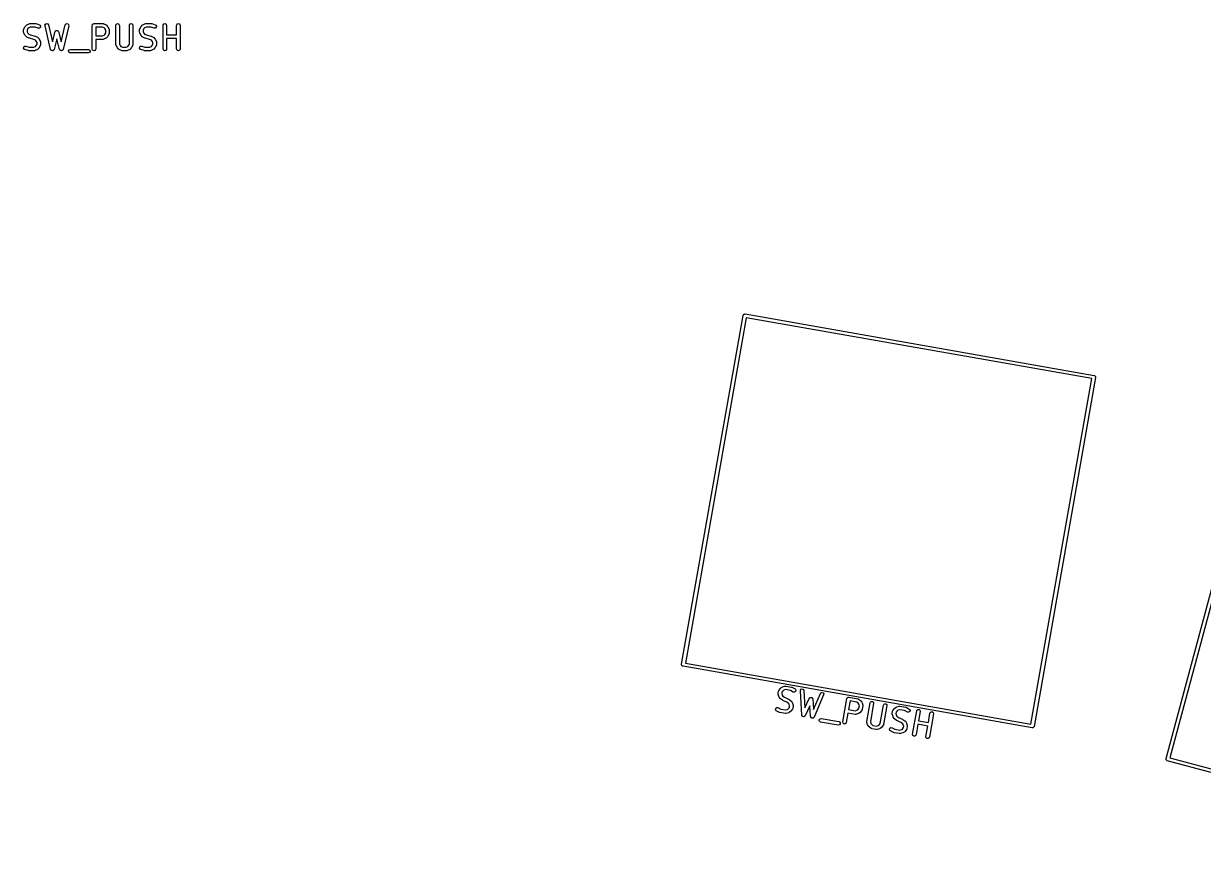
# Model space of a CAD drawing. Extents: x 102.2 to 194.3, y -155.7 to -72.4.
# Drawn here: x 106.39 to 156.32, y -149.17 to -114.07 of the extents above; entities that cross this region are included whole.
import ezdxf

# ---------------------------------------------------------------- set-up
doc = ezdxf.new("R2010")
doc.units = 0
doc.layers.add('BLACK', color=7, linetype='CONTINUOUS')

msp = doc.modelspace()

# ---------------------------------------------------------------- linework, layer by layer
at = {"layer": 'BLACK', "linetype": 'CONTINUOUS'}
for p, q in [((106.391, -114.334), (106.396, -114.308)), ((106.391, -114.429), (106.391, -114.334)), ((106.396, -114.308), (106.398, -114.305)), ((106.398, -114.305), (106.399, -114.301)), ((106.399, -114.301), (106.447, -114.205)), ((106.447, -114.205), (106.46, -114.187)), ((106.46, -114.187), (106.461, -114.186)), ((106.461, -114.186), (106.508, -114.138)), ((106.508, -114.138), (106.527, -114.125)), ((106.527, -114.125), (106.528, -114.124)), ((106.528, -114.124), (106.623, -114.077)), ((106.575, -114.283), (106.541, -114.352)), ((106.606, -114.253), (106.575, -114.283)), ((106.674, -114.219), (106.606, -114.253)), ((106.623, -114.077), (106.648, -114.069)), ((106.648, -114.069), (106.652, -114.07)), ((106.652, -114.07), (106.657, -114.069)), ((106.657, -114.069), (106.895, -114.069)), ((106.882, -114.219), (106.674, -114.219)), ((107.014, -114.262), (106.882, -114.219)), ((106.895, -114.069), (106.917, -114.073)), ((106.917, -114.073), (106.918, -114.072)), ((106.918, -114.072), (107.061, -114.12)), ((107.065, -114.261), (107.014, -114.262)), ((107.061, -114.12), (107.084, -114.132)), ((107.103, -114.227), (107.065, -114.261)), ((107.084, -114.132), (107.111, -114.176)), ((107.111, -114.176), (107.103, -114.227)), ((107.296, -114.135), (107.319, -114.089)), ((107.298, -114.161), (107.296, -114.135)), ((107.536, -115.161), (107.298, -114.161)), ((107.319, -114.089), (107.366, -114.069)), ((107.366, -114.069), (107.416, -114.083)), ((107.416, -114.083), (107.444, -114.126)), ((107.444, -114.126), (107.613, -114.837)), ((107.986, -114.837), (108.155, -114.126)), ((108.301, -114.161), (108.063, -115.161)), ((108.155, -114.126), (108.165, -114.102)), ((108.165, -114.102), (108.207, -114.072)), ((108.207, -114.072), (108.258, -114.075)), ((108.258, -114.075), (108.295, -114.11)), ((108.295, -114.11), (108.301, -114.161)), ((109.296, -114.144), (109.298, -114.134)), ((109.296, -115.144), (109.296, -114.144)), ((109.297, -114.131), (109.299, -114.128)), ((109.298, -114.134), (109.297, -114.131)), ((109.299, -114.128), (109.3, -114.118)), ((109.3, -114.118), (109.313, -114.103)), ((109.313, -114.103), (109.323, -114.086)), ((109.323, -114.086), (109.329, -114.084)), ((109.329, -114.084), (109.333, -114.079)), ((109.333, -114.079), (109.353, -114.075)), ((109.353, -114.075), (109.371, -114.069)), ((109.371, -114.069), (109.752, -114.069)), ((109.734, -114.219), (109.446, -114.219)), ((109.446, -114.219), (109.446, -114.592)), ((109.803, -114.253), (109.734, -114.219)), ((109.752, -114.069), (109.777, -114.073)), ((109.777, -114.073), (109.781, -114.076)), ((109.781, -114.076), (109.785, -114.077)), ((109.785, -114.077), (109.881, -114.124)), ((109.833, -114.283), (109.803, -114.253)), ((109.867, -114.352), (109.833, -114.283)), ((109.881, -114.124), (109.899, -114.138)), ((109.899, -114.138), (109.9, -114.138)), ((109.9, -114.138), (109.948, -114.186)), ((109.948, -114.186), (109.961, -114.204)), ((109.961, -114.204), (109.962, -114.205)), ((109.962, -114.205), (110.009, -114.301)), ((110.009, -114.301), (110.017, -114.326)), ((110.017, -114.326), (110.016, -114.33)), ((110.016, -114.33), (110.017, -114.334)), ((110.017, -114.334), (110.017, -114.477)), ((110.296, -114.144), (110.3, -114.118)), ((110.296, -114.953), (110.296, -114.144)), ((110.3, -114.118), (110.333, -114.079)), ((110.333, -114.079), (110.384, -114.07)), ((110.384, -114.07), (110.428, -114.095)), ((110.428, -114.095), (110.446, -114.144)), ((110.446, -114.144), (110.446, -114.935)), ((110.867, -114.144), (110.872, -114.118)), ((110.867, -114.935), (110.867, -114.144)), ((110.872, -114.118), (110.905, -114.079)), ((110.905, -114.079), (110.955, -114.07)), ((110.955, -114.07), (111, -114.095)), ((111, -114.095), (111.017, -114.144)), ((111.017, -114.144), (111.017, -114.953)), ((111.296, -114.334), (111.3, -114.308)), ((111.296, -114.429), (111.296, -114.334)), ((111.3, -114.308), (111.303, -114.305)), ((111.303, -114.305), (111.304, -114.301)), ((111.304, -114.301), (111.351, -114.205)), ((111.351, -114.205), (111.365, -114.187)), ((111.365, -114.186), (111.413, -114.138)), ((111.365, -114.187), (111.365, -114.186)), ((111.413, -114.138), (111.431, -114.125)), ((111.431, -114.125), (111.433, -114.124)), ((111.433, -114.124), (111.528, -114.077)), ((111.48, -114.283), (111.446, -114.352)), ((111.511, -114.253), (111.48, -114.283)), ((111.579, -114.219), (111.511, -114.253)), ((111.528, -114.077), (111.553, -114.069)), ((111.553, -114.069), (111.557, -114.07)), ((111.557, -114.07), (111.561, -114.069)), ((111.561, -114.069), (111.799, -114.069)), ((111.787, -114.219), (111.579, -114.219)), ((111.919, -114.262), (111.787, -114.219)), ((111.799, -114.069), (111.822, -114.073)), ((111.822, -114.073), (111.823, -114.072)), ((111.823, -114.072), (111.966, -114.12)), ((111.97, -114.261), (111.919, -114.262)), ((111.966, -114.12), (111.989, -114.132)), ((112.008, -114.227), (111.97, -114.261)), ((111.989, -114.132), (112.016, -114.176)), ((112.016, -114.176), (112.008, -114.227)), ((112.296, -114.144), (112.3, -114.118)), ((112.296, -115.144), (112.296, -114.144)), ((112.3, -114.118), (112.333, -114.079)), ((112.333, -114.079), (112.384, -114.07)), ((112.384, -114.07), (112.428, -114.095)), ((112.428, -114.095), (112.446, -114.144)), ((112.446, -114.144), (112.446, -114.545)), ((112.867, -114.144), (112.872, -114.118)), ((112.867, -114.545), (112.867, -114.144)), ((112.872, -114.118), (112.905, -114.079)), ((112.905, -114.079), (112.955, -114.07)), ((112.955, -114.07), (113, -114.095)), ((113, -114.095), (113.017, -114.144)), ((113.017, -114.144), (113.017, -115.144)), ((106.393, -114.434), (106.391, -114.429)), ((106.392, -114.438), (106.393, -114.434)), ((106.399, -114.463), (106.392, -114.438)), ((106.447, -114.558), (106.399, -114.463)), ((106.448, -114.559), (106.447, -114.558)), ((106.461, -114.578), (106.448, -114.559)), ((106.508, -114.625), (106.461, -114.578)), ((106.51, -114.626), (106.508, -114.625)), ((106.528, -114.639), (106.51, -114.626)), ((106.623, -114.687), (106.528, -114.639)), ((106.541, -114.352), (106.541, -114.412)), ((106.541, -114.412), (106.575, -114.48)), ((106.575, -114.48), (106.606, -114.511)), ((106.606, -114.511), (106.683, -114.549)), ((106.627, -114.687), (106.623, -114.687)), ((106.638, -114.693), (106.627, -114.687)), ((106.821, -114.738), (106.638, -114.693)), ((106.683, -114.549), (106.865, -114.595)), ((106.898, -114.777), (106.821, -114.738)), ((106.865, -114.595), (106.877, -114.6)), ((106.877, -114.6), (106.881, -114.6)), ((106.881, -114.6), (106.976, -114.648)), ((106.928, -114.807), (106.898, -114.777)), ((106.963, -114.876), (106.928, -114.807)), ((106.976, -114.648), (106.994, -114.661)), ((106.994, -114.661), (106.995, -114.662)), ((106.995, -114.662), (107.043, -114.71)), ((107.043, -114.71), (107.056, -114.728)), ((107.056, -114.728), (107.057, -114.729)), ((107.057, -114.729), (107.105, -114.824)), ((107.105, -114.824), (107.112, -114.849)), ((107.613, -114.837), (107.727, -114.41)), ((107.799, -114.72), (107.681, -115.163)), ((107.727, -114.41), (107.738, -114.386)), ((107.738, -114.386), (107.744, -114.382)), ((107.744, -114.382), (107.746, -114.376)), ((107.746, -114.376), (107.764, -114.368)), ((107.764, -114.368), (107.78, -114.357)), ((107.78, -114.357), (107.787, -114.358)), ((107.787, -114.358), (107.793, -114.355)), ((107.793, -114.355), (107.812, -114.36)), ((107.917, -115.163), (107.799, -114.72)), ((107.812, -114.36), (107.831, -114.361)), ((107.831, -114.361), (107.836, -114.366)), ((107.836, -114.366), (107.843, -114.368)), ((107.843, -114.368), (107.854, -114.384)), ((107.854, -114.384), (107.867, -114.398)), ((107.867, -114.398), (107.868, -114.404)), ((107.868, -114.404), (107.872, -114.41)), ((107.872, -114.41), (107.986, -114.837)), ((109.446, -114.592), (109.734, -114.592)), ((109.752, -114.742), (109.446, -114.742)), ((109.446, -114.742), (109.446, -115.144)), ((109.734, -114.592), (109.803, -114.558)), ((109.756, -114.741), (109.752, -114.742)), ((109.76, -114.742), (109.756, -114.741)), ((109.785, -114.735), (109.76, -114.742)), ((109.881, -114.687), (109.785, -114.735)), ((109.803, -114.558), (109.833, -114.528)), ((109.833, -114.528), (109.867, -114.459)), ((109.867, -114.459), (109.867, -114.352)), ((109.882, -114.686), (109.881, -114.687)), ((109.9, -114.673), (109.882, -114.686)), ((109.948, -114.625), (109.9, -114.673)), ((109.962, -114.606), (109.948, -114.624)), ((109.948, -114.624), (109.948, -114.625)), ((110.009, -114.51), (109.962, -114.606)), ((110.01, -114.506), (110.009, -114.51)), ((110.013, -114.503), (110.01, -114.506)), ((110.017, -114.477), (110.013, -114.503)), ((111.297, -114.434), (111.296, -114.429)), ((111.296, -114.438), (111.297, -114.434)), ((111.304, -114.463), (111.296, -114.438)), ((111.351, -114.558), (111.304, -114.463)), ((111.353, -114.559), (111.351, -114.558)), ((111.365, -114.578), (111.353, -114.559)), ((111.413, -114.625), (111.365, -114.578)), ((111.415, -114.626), (111.413, -114.625)), ((111.433, -114.639), (111.415, -114.626)), ((111.528, -114.687), (111.433, -114.639)), ((111.446, -114.352), (111.446, -114.412)), ((111.446, -114.412), (111.48, -114.48)), ((111.48, -114.48), (111.511, -114.511)), ((111.511, -114.511), (111.588, -114.549)), ((111.531, -114.687), (111.528, -114.687)), ((111.543, -114.693), (111.531, -114.687)), ((111.726, -114.738), (111.543, -114.693)), ((111.588, -114.549), (111.77, -114.595)), ((111.803, -114.777), (111.726, -114.738)), ((111.77, -114.595), (111.782, -114.6)), ((111.782, -114.6), (111.785, -114.6)), ((111.785, -114.6), (111.881, -114.648)), ((111.833, -114.807), (111.803, -114.777)), ((111.867, -114.876), (111.833, -114.807)), ((111.881, -114.648), (111.899, -114.661)), ((111.899, -114.661), (111.9, -114.662)), ((111.9, -114.662), (111.948, -114.71)), ((111.948, -114.71), (111.961, -114.728)), ((111.961, -114.728), (111.962, -114.729)), ((111.962, -114.729), (112.009, -114.824)), ((112.009, -114.824), (112.017, -114.849)), ((112.446, -114.545), (112.867, -114.545)), ((112.867, -114.695), (112.446, -114.695)), ((112.446, -114.695), (112.446, -115.144)), ((112.867, -115.144), (112.867, -114.695)), ((106.393, -115.111), (106.4, -115.06)), ((106.419, -115.155), (106.393, -115.111)), ((106.4, -115.06), (106.439, -115.026)), ((106.442, -115.167), (106.419, -115.155)), ((106.439, -115.026), (106.49, -115.025)), ((106.585, -115.215), (106.442, -115.167)), ((106.49, -115.025), (106.621, -115.069)), ((106.587, -115.215), (106.585, -115.215)), ((106.609, -115.219), (106.587, -115.215)), ((106.847, -115.219), (106.609, -115.219)), ((106.621, -115.069), (106.829, -115.069)), ((106.829, -115.069), (106.898, -115.034)), ((106.851, -115.217), (106.847, -115.219)), ((106.856, -115.218), (106.851, -115.217)), ((106.881, -115.211), (106.856, -115.218)), ((106.976, -115.163), (106.881, -115.211)), ((106.898, -115.034), (106.928, -115.004)), ((106.928, -115.004), (106.963, -114.935)), ((106.963, -114.935), (106.963, -114.876)), ((106.977, -115.162), (106.976, -115.163)), ((106.995, -115.149), (106.977, -115.162)), ((107.043, -115.101), (106.995, -115.149)), ((107.044, -115.1), (107.043, -115.101)), ((107.057, -115.082), (107.044, -115.1)), ((107.105, -114.987), (107.057, -115.082)), ((107.108, -114.979), (107.105, -114.982)), ((107.105, -114.982), (107.105, -114.987)), ((107.113, -114.953), (107.108, -114.979)), ((107.112, -114.849), (107.111, -114.854)), ((107.111, -114.854), (107.113, -114.858)), ((107.113, -114.858), (107.113, -114.953)), ((107.54, -115.168), (107.536, -115.161)), ((107.541, -115.175), (107.54, -115.168)), ((107.554, -115.188), (107.541, -115.175)), ((107.564, -115.204), (107.554, -115.188)), ((107.572, -115.206), (107.564, -115.204)), ((107.577, -115.212), (107.572, -115.206)), ((107.596, -115.213), (107.577, -115.212)), ((107.613, -115.218), (107.596, -115.213)), ((107.621, -115.215), (107.613, -115.218)), ((107.628, -115.216), (107.621, -115.215)), ((107.644, -115.205), (107.628, -115.216)), ((107.66, -115.198), (107.644, -115.205)), ((107.664, -115.191), (107.66, -115.198)), ((107.67, -115.187), (107.664, -115.191)), ((107.681, -115.163), (107.67, -115.187)), ((107.922, -115.169), (107.917, -115.163)), ((107.923, -115.177), (107.922, -115.169)), ((107.936, -115.19), (107.923, -115.177)), ((107.947, -115.205), (107.936, -115.19)), ((107.954, -115.207), (107.947, -115.205)), ((107.96, -115.212), (107.954, -115.207)), ((107.979, -115.214), (107.96, -115.212)), ((107.996, -115.218), (107.979, -115.214)), ((108.003, -115.215), (107.996, -115.218)), ((108.011, -115.215), (108.003, -115.215)), ((108.026, -115.204), (108.011, -115.215)), ((108.043, -115.197), (108.026, -115.204)), ((108.046, -115.19), (108.043, -115.197)), ((108.053, -115.185), (108.046, -115.19)), ((108.063, -115.161), (108.053, -115.185)), ((108.297, -115.226), (108.323, -115.181)), ((108.306, -115.276), (108.297, -115.226)), ((108.345, -115.309), (108.306, -115.276)), ((108.323, -115.181), (108.371, -115.164)), ((108.371, -115.314), (108.345, -115.309)), ((108.371, -115.164), (109.133, -115.164)), ((109.133, -115.314), (108.371, -115.314)), ((109.133, -115.164), (109.158, -115.168)), ((109.181, -115.296), (109.133, -115.314)), ((109.158, -115.168), (109.198, -115.201)), ((109.207, -115.252), (109.181, -115.296)), ((109.198, -115.201), (109.207, -115.252)), ((109.313, -115.192), (109.296, -115.144)), ((109.358, -115.217), (109.313, -115.192)), ((109.408, -115.209), (109.358, -115.217)), ((109.441, -115.169), (109.408, -115.209)), ((109.446, -115.144), (109.441, -115.169)), ((110.297, -114.957), (110.296, -114.953)), ((110.296, -114.962), (110.297, -114.957)), ((110.304, -114.987), (110.296, -114.962)), ((110.351, -115.082), (110.304, -114.987)), ((110.353, -115.083), (110.351, -115.082)), ((110.365, -115.101), (110.353, -115.083)), ((110.413, -115.149), (110.365, -115.101)), ((110.415, -115.15), (110.413, -115.149)), ((110.433, -115.163), (110.415, -115.15)), ((110.528, -115.211), (110.433, -115.163)), ((110.446, -114.935), (110.48, -115.004)), ((110.48, -115.004), (110.511, -115.034)), ((110.511, -115.034), (110.579, -115.069)), ((110.532, -115.211), (110.528, -115.211)), ((110.536, -115.214), (110.532, -115.211)), ((110.561, -115.219), (110.536, -115.214)), ((110.752, -115.219), (110.561, -115.219)), ((110.579, -115.069), (110.734, -115.069)), ((110.734, -115.069), (110.803, -115.034)), ((110.756, -115.217), (110.752, -115.219)), ((110.76, -115.218), (110.756, -115.217)), ((110.785, -115.211), (110.76, -115.218)), ((110.881, -115.163), (110.785, -115.211)), ((110.803, -115.034), (110.833, -115.004)), ((110.833, -115.004), (110.867, -114.935)), ((110.882, -115.162), (110.881, -115.163)), ((110.9, -115.149), (110.882, -115.162)), ((110.948, -115.101), (110.9, -115.149)), ((110.962, -115.082), (110.948, -115.1)), ((110.948, -115.1), (110.948, -115.101)), ((111.009, -114.987), (110.962, -115.082)), ((111.01, -114.982), (111.009, -114.987)), ((111.013, -114.979), (111.01, -114.982)), ((111.017, -114.953), (111.013, -114.979)), ((111.297, -115.111), (111.305, -115.06)), ((111.324, -115.155), (111.297, -115.111)), ((111.305, -115.06), (111.343, -115.026)), ((111.347, -115.167), (111.324, -115.155)), ((111.343, -115.026), (111.395, -115.025)), ((111.49, -115.215), (111.347, -115.167)), ((111.395, -115.025), (111.526, -115.069)), ((111.492, -115.215), (111.49, -115.215)), ((111.514, -115.219), (111.492, -115.215)), ((111.752, -115.219), (111.514, -115.219)), ((111.526, -115.069), (111.734, -115.069)), ((111.734, -115.069), (111.803, -115.034)), ((111.756, -115.217), (111.752, -115.219)), ((111.76, -115.218), (111.756, -115.217)), ((111.785, -115.211), (111.76, -115.218)), ((111.881, -115.163), (111.785, -115.211)), ((111.803, -115.034), (111.833, -115.004)), ((111.833, -115.004), (111.867, -114.935)), ((111.867, -114.935), (111.867, -114.876)), ((111.882, -115.162), (111.881, -115.163)), ((111.9, -115.149), (111.882, -115.162)), ((111.948, -115.101), (111.9, -115.149)), ((111.962, -115.082), (111.948, -115.1)), ((111.948, -115.1), (111.948, -115.101)), ((112.009, -114.987), (111.962, -115.082)), ((112.01, -114.982), (112.009, -114.987)), ((112.013, -114.979), (112.01, -114.982)), ((112.017, -114.953), (112.013, -114.979)), ((112.017, -114.849), (112.016, -114.854)), ((112.016, -114.854), (112.017, -114.858)), ((112.017, -114.858), (112.017, -114.953)), ((112.313, -115.192), (112.296, -115.144)), ((112.358, -115.217), (112.313, -115.192)), ((112.408, -115.209), (112.358, -115.217)), ((112.441, -115.169), (112.408, -115.209)), ((112.446, -115.144), (112.441, -115.169)), ((112.885, -115.192), (112.867, -115.144)), ((112.929, -115.217), (112.885, -115.192)), ((112.98, -115.209), (112.929, -115.217)), ((113.013, -115.169), (112.98, -115.209)), ((113.017, -115.144), (113.013, -115.169)), ((134.24, -141.199), (136.844, -126.427)), ((136.979, -126.526), (134.4, -141.151)), ((136.844, -126.427), (136.848, -126.417)), ((136.848, -126.414), (136.85, -126.411)), ((136.848, -126.417), (136.848, -126.414)), ((136.85, -126.411), (136.853, -126.402)), ((136.853, -126.402), (136.868, -126.39)), ((136.868, -126.39), (136.881, -126.375)), ((136.881, -126.375), (136.887, -126.373)), ((136.887, -126.373), (136.893, -126.369)), ((136.893, -126.369), (136.912, -126.369)), ((136.912, -126.369), (136.931, -126.366)), ((136.931, -126.366), (151.703, -128.97)), ((151.604, -129.105), (136.979, -126.526)), ((149.025, -143.73), (151.604, -129.105)), ((151.764, -129.057), (149.16, -143.829)), ((151.703, -128.97), (151.713, -128.974)), ((151.713, -128.974), (151.716, -128.974)), ((151.716, -128.974), (151.719, -128.976)), ((151.719, -128.976), (151.728, -128.979)), ((151.728, -128.979), (151.74, -128.994)), ((151.74, -128.994), (151.755, -129.007)), ((151.755, -129.007), (151.757, -129.013)), ((151.757, -129.013), (151.761, -129.019)), ((151.761, -129.019), (151.761, -129.038)), ((151.761, -129.038), (151.764, -129.057)), ((154.745, -145.193), (158.627, -130.704)), ((158.753, -130.815), (154.909, -145.159)), ((134.243, -141.218), (134.24, -141.199)), ((134.243, -141.237), (134.243, -141.218)), ((134.247, -141.243), (134.243, -141.237)), ((134.249, -141.249), (134.247, -141.243)), ((134.264, -141.262), (134.249, -141.249)), ((134.276, -141.277), (134.264, -141.262)), ((134.285, -141.28), (134.276, -141.277)), ((134.288, -141.282), (134.285, -141.28)), ((134.291, -141.282), (134.288, -141.282)), ((134.301, -141.286), (134.291, -141.282)), ((149.073, -143.89), (134.301, -141.286)), ((134.4, -141.151), (149.025, -143.73)), ((138.351, -142.312), (138.355, -142.309)), ((138.355, -142.309), (138.356, -142.305)), ((138.356, -142.305), (138.42, -142.219)), ((138.42, -142.219), (138.436, -142.204)), ((138.436, -142.204), (138.437, -142.203)), ((138.437, -142.203), (138.492, -142.164)), ((138.492, -142.164), (138.512, -142.154)), ((138.512, -142.154), (138.514, -142.153)), ((138.514, -142.153), (138.616, -142.123)), ((138.568, -142.294), (138.533, -142.318)), ((138.641, -142.272), (138.568, -142.294)), ((138.616, -142.123), (138.642, -142.12)), ((138.847, -142.308), (138.641, -142.272)), ((138.642, -142.12), (138.646, -142.122)), ((138.646, -142.122), (138.65, -142.121)), ((138.65, -142.121), (138.885, -142.163)), ((138.968, -142.374), (138.847, -142.308)), ((138.885, -142.163), (138.906, -142.17)), ((138.906, -142.17), (138.907, -142.17)), ((138.907, -142.17), (139.04, -142.242)), ((139.04, -142.242), (139.06, -142.258)), ((139.06, -142.258), (139.079, -142.306)), ((139.079, -142.306), (139.063, -142.355)), ((139.266, -142.323), (139.269, -142.298)), ((139.269, -142.298), (139.299, -142.256)), ((139.299, -142.256), (139.349, -142.245)), ((139.349, -142.245), (139.395, -142.268)), ((139.395, -142.268), (139.415, -142.315)), ((138.325, -142.439), (138.327, -142.435)), ((138.328, -142.465), (138.325, -142.439)), ((138.326, -142.43), (138.343, -142.337)), ((138.327, -142.435), (138.326, -142.43)), ((138.358, -142.567), (138.328, -142.465)), ((138.343, -142.337), (138.351, -142.312)), ((138.359, -142.568), (138.358, -142.567)), ((138.369, -142.588), (138.359, -142.568)), ((138.407, -142.644), (138.369, -142.588)), ((138.409, -142.645), (138.407, -142.644)), ((138.424, -142.661), (138.409, -142.645)), ((138.51, -142.724), (138.424, -142.661)), ((138.487, -142.38), (138.477, -142.439)), ((138.477, -142.439), (138.499, -142.512)), ((138.533, -142.318), (138.487, -142.38)), ((138.499, -142.512), (138.523, -142.548)), ((138.513, -142.725), (138.51, -142.724)), ((138.524, -142.732), (138.513, -142.725)), ((138.523, -142.548), (138.592, -142.599)), ((138.696, -142.809), (138.524, -142.732)), ((138.592, -142.599), (138.764, -142.675)), ((138.765, -142.86), (138.696, -142.809)), ((138.764, -142.675), (138.775, -142.683)), ((138.775, -142.683), (138.778, -142.684)), ((138.778, -142.684), (138.864, -142.747)), ((138.864, -142.747), (138.879, -142.763)), ((138.879, -142.763), (138.881, -142.764)), ((138.881, -142.764), (138.919, -142.82)), ((139.019, -142.382), (138.968, -142.374)), ((139.063, -142.355), (139.019, -142.382)), ((139.326, -143.35), (139.266, -142.323)), ((139.415, -142.315), (139.459, -143.044)), ((139.459, -143.044), (139.645, -142.643)), ((139.645, -142.643), (139.66, -142.622)), ((139.66, -142.622), (139.666, -142.619)), ((139.666, -142.619), (139.67, -142.613)), ((139.67, -142.613), (139.689, -142.608)), ((139.689, -142.608), (139.706, -142.6)), ((139.706, -142.6), (139.713, -142.602)), ((139.713, -142.602), (139.72, -142.6)), ((139.72, -142.6), (139.737, -142.608)), ((139.737, -142.608), (139.756, -142.613)), ((139.756, -142.613), (139.76, -142.619)), ((139.76, -142.619), (139.766, -142.622)), ((139.766, -142.622), (139.774, -142.639)), ((139.774, -142.639), (139.785, -142.655)), ((139.785, -142.655), (139.785, -142.662)), ((139.785, -142.662), (139.788, -142.668)), ((139.788, -142.668), (139.826, -143.109)), ((139.826, -143.109), (140.116, -142.438)), ((140.253, -142.498), (139.845, -143.441)), ((140.116, -142.438), (140.13, -142.416)), ((140.13, -142.416), (140.176, -142.393)), ((140.176, -142.393), (140.226, -142.405)), ((140.226, -142.405), (140.257, -142.446)), ((140.257, -142.446), (140.253, -142.498)), ((141.063, -143.638), (141.236, -142.653)), ((141.236, -142.653), (141.24, -142.644)), ((141.24, -142.641), (141.242, -142.638)), ((141.24, -142.644), (141.24, -142.641)), ((141.242, -142.638), (141.245, -142.629)), ((141.245, -142.629), (141.26, -142.616)), ((141.26, -142.616), (141.273, -142.601)), ((141.273, -142.601), (141.279, -142.6)), ((141.279, -142.6), (141.284, -142.596)), ((141.284, -142.596), (141.304, -142.596)), ((141.304, -142.596), (141.323, -142.592)), ((141.371, -142.753), (141.306, -143.121)), ((141.323, -142.592), (141.698, -142.659)), ((141.655, -142.803), (141.371, -142.753)), ((141.716, -142.849), (141.655, -142.803)), ((141.698, -142.659), (141.723, -142.668)), ((141.723, -142.668), (141.726, -142.671)), ((141.726, -142.671), (141.73, -142.672)), ((141.73, -142.672), (141.815, -142.736)), ((141.815, -142.736), (141.831, -142.752)), ((141.831, -142.752), (141.832, -142.753)), ((141.832, -142.753), (141.871, -142.808)), ((141.871, -142.808), (141.88, -142.828)), ((142.221, -142.827), (142.23, -142.803)), ((142.23, -142.803), (142.269, -142.77)), ((142.269, -142.77), (142.321, -142.77)), ((142.321, -142.77), (142.36, -142.803)), ((142.36, -142.803), (142.369, -142.853)), ((138.209, -143.102), (138.225, -143.053)), ((138.228, -143.15), (138.209, -143.102)), ((138.225, -143.053), (138.269, -143.026)), ((138.248, -143.166), (138.228, -143.15)), ((138.381, -143.238), (138.248, -143.166)), ((138.269, -143.026), (138.32, -143.034)), ((138.32, -143.034), (138.442, -143.1)), ((138.382, -143.238), (138.381, -143.238)), ((138.404, -143.245), (138.382, -143.238)), ((138.638, -143.287), (138.404, -143.245)), ((138.442, -143.1), (138.647, -143.136)), ((138.642, -143.286), (138.638, -143.287)), ((138.647, -143.288), (138.642, -143.286)), ((138.647, -143.136), (138.72, -143.114)), ((138.672, -143.285), (138.647, -143.288)), ((138.774, -143.254), (138.672, -143.285)), ((138.72, -143.114), (138.755, -143.089)), ((138.755, -143.089), (138.801, -143.028)), ((138.789, -142.896), (138.765, -142.86)), ((138.776, -143.253), (138.774, -143.254)), ((138.796, -143.244), (138.776, -143.253)), ((138.811, -142.969), (138.789, -142.896)), ((138.851, -143.205), (138.796, -143.244)), ((138.801, -143.028), (138.811, -142.969)), ((138.852, -143.204), (138.851, -143.205)), ((138.868, -143.189), (138.852, -143.204)), ((138.932, -143.103), (138.868, -143.189)), ((138.919, -142.82), (138.929, -142.84)), ((138.929, -142.84), (138.93, -142.841)), ((138.93, -142.841), (138.96, -142.943)), ((138.933, -143.099), (138.932, -143.103)), ((138.937, -143.096), (138.933, -143.099)), ((138.946, -143.071), (138.937, -143.096)), ((138.962, -142.978), (138.946, -143.071)), ((138.96, -142.943), (138.963, -142.969)), ((138.963, -142.969), (138.961, -142.973)), ((138.961, -142.973), (138.962, -142.978)), ((139.662, -142.962), (139.469, -143.377)), ((139.702, -143.418), (139.662, -142.962)), ((141.28, -143.269), (141.21, -143.664)), ((141.581, -143.322), (141.28, -143.269)), ((141.306, -143.121), (141.59, -143.171)), ((141.59, -143.171), (141.663, -143.15)), ((141.718, -143.29), (141.616, -143.32)), ((141.663, -143.15), (141.699, -143.125)), ((141.699, -143.125), (141.744, -143.063)), ((141.741, -142.884), (141.716, -142.849)), ((141.719, -143.289), (141.718, -143.29)), ((141.739, -143.279), (141.719, -143.289)), ((141.795, -143.241), (141.739, -143.279)), ((141.763, -142.958), (141.741, -142.884)), ((141.744, -143.063), (141.763, -142.958)), ((141.796, -143.239), (141.795, -143.241)), ((141.812, -143.224), (141.796, -143.239)), ((141.875, -143.139), (141.812, -143.224)), ((141.877, -143.134), (141.875, -143.139)), ((141.88, -143.131), (141.877, -143.134)), ((141.88, -142.828), (141.881, -142.83)), ((141.889, -143.107), (141.88, -143.131)), ((141.881, -142.83), (141.912, -142.932)), ((141.914, -142.966), (141.889, -143.107)), ((141.912, -142.932), (141.915, -142.958)), ((141.915, -142.958), (141.913, -142.962)), ((141.913, -142.962), (141.914, -142.966)), ((142.081, -143.624), (142.221, -142.827)), ((142.369, -142.853), (142.231, -143.633)), ((142.646, -143.706), (142.784, -142.926)), ((142.784, -142.926), (142.793, -142.902)), ((142.932, -142.952), (142.791, -143.749)), ((142.793, -142.902), (142.832, -142.869)), ((142.832, -142.869), (142.883, -142.869)), ((142.883, -142.869), (142.923, -142.902)), ((142.923, -142.902), (142.932, -142.952)), ((143.155, -143.291), (143.157, -143.286)), ((143.158, -143.316), (143.155, -143.291)), ((143.156, -143.282), (143.173, -143.188)), ((143.157, -143.286), (143.156, -143.282)), ((143.173, -143.188), (143.182, -143.164)), ((143.182, -143.164), (143.185, -143.161)), ((143.185, -143.161), (143.186, -143.157)), ((143.186, -143.157), (143.25, -143.071)), ((143.25, -143.071), (143.266, -143.056)), ((143.266, -143.056), (143.267, -143.054)), ((143.267, -143.054), (143.322, -143.016)), ((143.317, -143.232), (143.307, -143.291)), ((143.307, -143.291), (143.329, -143.364)), ((143.363, -143.17), (143.317, -143.232)), ((143.322, -143.016), (143.343, -143.006)), ((143.343, -143.006), (143.344, -143.005)), ((143.344, -143.005), (143.446, -142.975)), ((143.398, -143.145), (143.363, -143.17)), ((143.472, -143.124), (143.398, -143.145)), ((143.446, -142.975), (143.472, -142.972)), ((143.472, -142.972), (143.476, -142.974)), ((143.677, -143.16), (143.472, -143.124)), ((143.476, -142.974), (143.48, -142.973)), ((143.48, -142.973), (143.715, -143.014)), ((143.799, -143.226), (143.677, -143.16)), ((143.715, -143.014), (143.736, -143.022)), ((143.736, -143.022), (143.738, -143.022)), ((143.738, -143.022), (143.87, -143.094)), ((143.849, -143.233), (143.799, -143.226)), ((143.893, -143.206), (143.849, -143.233)), ((143.87, -143.094), (143.89, -143.11)), ((143.89, -143.11), (143.909, -143.158)), ((143.909, -143.158), (143.893, -143.206)), ((144.017, -144.159), (144.191, -143.174)), ((144.191, -143.174), (144.2, -143.15)), ((144.2, -143.15), (144.239, -143.117)), ((144.239, -143.117), (144.29, -143.117)), ((144.338, -143.2), (144.269, -143.595)), ((144.29, -143.117), (144.33, -143.15)), ((144.33, -143.15), (144.338, -143.2)), ((144.684, -143.669), (144.753, -143.274)), ((144.901, -143.3), (144.728, -144.284)), ((144.753, -143.274), (144.762, -143.249)), ((144.762, -143.249), (144.802, -143.216)), ((144.802, -143.216), (144.853, -143.216)), ((144.853, -143.216), (144.892, -143.249)), ((144.892, -143.249), (144.901, -143.3)), ((139.33, -143.357), (139.326, -143.35)), ((139.329, -143.365), (139.33, -143.357)), ((139.34, -143.38), (139.329, -143.365)), ((139.347, -143.397), (139.34, -143.38)), ((139.354, -143.4), (139.347, -143.397)), ((139.358, -143.407), (139.354, -143.4)), ((139.376, -143.411), (139.358, -143.407)), ((139.393, -143.42), (139.376, -143.411)), ((139.4, -143.418), (139.393, -143.42)), ((139.408, -143.42), (139.4, -143.418)), ((139.425, -143.412), (139.408, -143.42)), ((139.443, -143.408), (139.425, -143.412)), ((139.447, -143.402), (139.443, -143.408)), ((139.454, -143.398), (139.447, -143.402)), ((139.469, -143.377), (139.454, -143.398)), ((139.705, -143.425), (139.702, -143.418)), ((139.705, -143.433), (139.705, -143.425)), ((139.716, -143.448), (139.705, -143.433)), ((139.723, -143.464), (139.716, -143.448)), ((139.731, -143.468), (139.723, -143.464)), ((139.735, -143.474), (139.731, -143.468)), ((139.753, -143.478), (139.735, -143.474)), ((139.77, -143.486), (139.753, -143.478)), ((139.777, -143.484), (139.77, -143.486)), ((139.785, -143.486), (139.777, -143.484)), ((139.802, -143.478), (139.785, -143.486)), ((139.819, -143.473), (139.802, -143.478)), ((139.824, -143.466), (139.819, -143.473)), ((139.831, -143.463), (139.824, -143.466)), ((139.845, -143.441), (139.831, -143.463)), ((140.065, -143.546), (140.098, -143.506)), ((140.065, -143.597), (140.065, -143.546)), ((140.098, -143.636), (140.065, -143.597)), ((140.098, -143.506), (140.148, -143.497)), ((140.122, -143.645), (140.098, -143.636)), ((140.872, -143.777), (140.122, -143.645)), ((140.148, -143.497), (140.898, -143.63)), ((140.923, -143.769), (140.872, -143.777)), ((140.898, -143.63), (140.923, -143.639)), ((140.923, -143.639), (140.956, -143.678)), ((140.956, -143.729), (140.923, -143.769)), ((140.956, -143.678), (140.956, -143.729)), ((141.072, -143.689), (141.063, -143.638)), ((141.111, -143.722), (141.072, -143.689)), ((141.162, -143.722), (141.111, -143.722)), ((141.201, -143.689), (141.162, -143.722)), ((141.21, -143.664), (141.201, -143.689)), ((141.586, -143.321), (141.581, -143.322)), ((141.59, -143.323), (141.586, -143.321)), ((141.616, -143.32), (141.59, -143.323)), ((142.08, -143.633), (142.081, -143.629)), ((142.082, -143.659), (142.08, -143.633)), ((142.081, -143.629), (142.081, -143.624)), ((142.113, -143.761), (142.082, -143.659)), ((142.114, -143.762), (142.113, -143.761)), ((142.123, -143.782), (142.114, -143.762)), ((142.162, -143.837), (142.123, -143.782)), ((142.231, -143.633), (142.253, -143.706)), ((142.253, -143.706), (142.278, -143.741)), ((142.278, -143.741), (142.339, -143.787)), ((142.339, -143.787), (142.492, -143.814)), ((142.492, -143.814), (142.565, -143.792)), ((142.565, -143.792), (142.601, -143.768)), ((142.601, -143.768), (142.646, -143.706)), ((142.777, -143.781), (142.714, -143.867)), ((142.779, -143.777), (142.777, -143.781)), ((142.782, -143.774), (142.779, -143.777)), ((142.791, -143.749), (142.782, -143.774)), ((143.189, -143.418), (143.158, -143.316)), ((143.19, -143.42), (143.189, -143.418)), ((143.199, -143.44), (143.19, -143.42)), ((143.238, -143.495), (143.199, -143.44)), ((143.239, -143.496), (143.238, -143.495)), ((143.254, -143.512), (143.239, -143.496)), ((143.34, -143.576), (143.254, -143.512)), ((143.329, -143.364), (143.354, -143.399)), ((143.343, -143.577), (143.34, -143.576)), ((143.354, -143.584), (143.343, -143.577)), ((143.354, -143.399), (143.423, -143.451)), ((143.526, -143.661), (143.354, -143.584)), ((143.423, -143.451), (143.595, -143.527)), ((143.595, -143.712), (143.526, -143.661)), ((143.595, -143.527), (143.605, -143.534)), ((143.62, -143.747), (143.595, -143.712)), ((143.605, -143.534), (143.609, -143.535)), ((143.609, -143.535), (143.694, -143.599)), ((143.642, -143.821), (143.62, -143.747)), ((143.694, -143.599), (143.71, -143.615)), ((143.71, -143.615), (143.711, -143.616)), ((143.711, -143.616), (143.75, -143.671)), ((143.75, -143.671), (143.759, -143.692)), ((143.759, -143.692), (143.76, -143.693)), ((143.76, -143.693), (143.79, -143.795)), ((143.79, -143.795), (143.793, -143.821)), ((144.243, -143.743), (144.165, -144.185)), ((144.658, -143.816), (144.243, -143.743)), ((144.269, -143.595), (144.684, -143.669)), ((142.163, -143.838), (142.162, -143.837)), ((142.179, -143.855), (142.163, -143.838)), ((142.264, -143.918), (142.179, -143.855)), ((142.268, -143.919), (142.264, -143.918)), ((142.271, -143.923), (142.268, -143.919)), ((142.296, -143.932), (142.271, -143.923)), ((142.483, -143.965), (142.296, -143.932)), ((142.488, -143.964), (142.483, -143.965)), ((142.492, -143.966), (142.488, -143.964)), ((142.518, -143.963), (142.492, -143.966)), ((142.62, -143.932), (142.518, -143.963)), ((142.621, -143.932), (142.62, -143.932)), ((142.642, -143.922), (142.621, -143.932)), ((142.697, -143.883), (142.642, -143.922)), ((142.698, -143.882), (142.697, -143.883)), ((142.714, -143.867), (142.698, -143.882)), ((143.039, -143.954), (143.056, -143.905)), ((143.058, -144.001), (143.039, -143.954)), ((143.056, -143.905), (143.099, -143.878)), ((143.079, -144.018), (143.058, -144.001)), ((143.211, -144.089), (143.079, -144.018)), ((143.099, -143.878), (143.15, -143.886)), ((143.15, -143.886), (143.272, -143.952)), ((143.213, -144.089), (143.211, -144.089)), ((143.234, -144.097), (143.213, -144.089)), ((143.468, -144.138), (143.234, -144.097)), ((143.272, -143.952), (143.477, -143.988)), ((143.473, -144.138), (143.468, -144.138)), ((143.477, -144.139), (143.473, -144.138)), ((143.477, -143.988), (143.55, -143.966)), ((143.503, -144.136), (143.477, -144.139)), ((143.605, -144.106), (143.503, -144.136)), ((143.55, -143.966), (143.586, -143.941)), ((143.586, -143.941), (143.631, -143.88)), ((143.606, -144.105), (143.605, -144.106)), ((143.626, -144.096), (143.606, -144.105)), ((143.682, -144.057), (143.626, -144.096)), ((143.631, -143.88), (143.642, -143.821)), ((143.699, -144.04), (143.682, -144.056)), ((143.682, -144.056), (143.682, -144.057)), ((143.762, -143.955), (143.699, -144.04)), ((143.763, -143.95), (143.762, -143.955)), ((143.767, -143.948), (143.763, -143.95)), ((143.776, -143.923), (143.767, -143.948)), ((143.792, -143.829), (143.776, -143.923)), ((143.793, -143.821), (143.792, -143.825)), ((143.792, -143.825), (143.792, -143.829)), ((144.026, -144.21), (144.017, -144.159)), ((144.065, -144.243), (144.026, -144.21)), ((144.117, -144.243), (144.065, -144.243)), ((144.156, -144.21), (144.117, -144.243)), ((144.165, -144.185), (144.156, -144.21)), ((144.58, -144.258), (144.658, -143.816)), ((144.589, -144.309), (144.58, -144.258)), ((144.628, -144.342), (144.589, -144.309)), ((144.719, -144.309), (144.679, -144.342)), ((144.728, -144.284), (144.719, -144.309)), ((149.092, -143.887), (149.073, -143.89)), ((149.111, -143.887), (149.092, -143.887)), ((149.117, -143.883), (149.111, -143.887)), ((149.123, -143.881), (149.117, -143.883)), ((149.136, -143.866), (149.123, -143.881)), ((149.151, -143.854), (149.136, -143.866)), ((149.154, -143.845), (149.151, -143.854)), ((149.156, -143.842), (149.154, -143.845)), ((149.16, -143.829), (149.156, -143.839)), ((149.156, -143.839), (149.156, -143.842)), ((144.679, -144.342), (144.628, -144.342)), ((154.747, -145.212), (154.745, -145.193)), ((154.745, -145.232), (154.747, -145.212)), ((154.749, -145.237), (154.745, -145.232)), ((154.75, -145.244), (154.749, -145.237)), ((154.763, -145.258), (154.75, -145.244)), ((154.774, -145.274), (154.763, -145.258)), ((154.783, -145.278), (154.774, -145.274)), ((154.786, -145.28), (154.783, -145.278)), ((154.789, -145.281), (154.786, -145.28)), ((154.798, -145.285), (154.789, -145.281)), ((169.287, -149.167), (154.798, -145.285)), ((154.909, -145.159), (169.253, -149.003))]:
    msp.add_line(p, q, dxfattribs=at)

doc.saveas('drawing.dxf')
